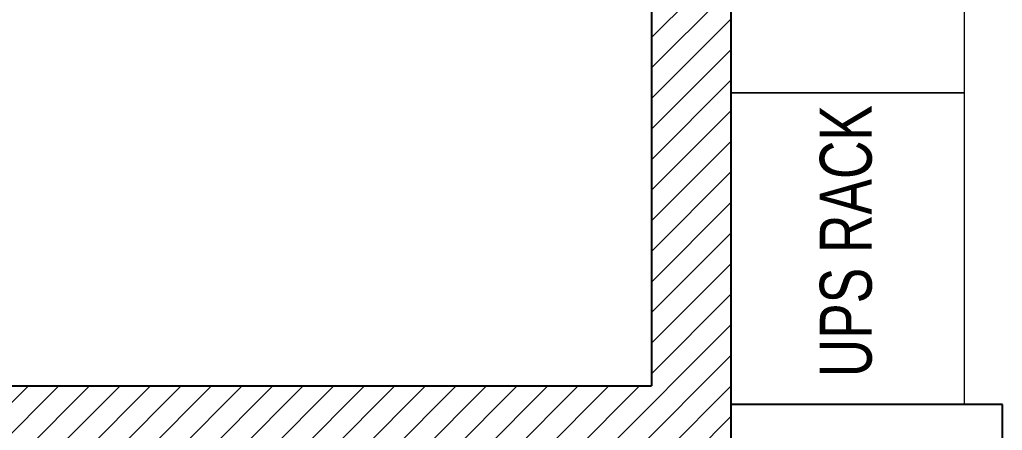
# Model space of a CAD drawing. Header units: feet. Extents: x 3040569 to 3051380, y -5725829 to -5707787.
# Drawn here: x 3045775 to 3047669, y -5712025 to -5711234 of the extents above; entities that cross this region are included whole.
import ezdxf

# ---------------------------------------------------------------- set-up
doc = ezdxf.new("R2010")
doc.units = ezdxf.units.FT
doc.header["$LTSCALE"] = 33
doc.header["$MEASUREMENT"] = 0
doc.layers.add('A-WALL', color=1, linetype='Continuous')
for name, color, linetype, lineweight in [('LENS-PARTITION', 21, 'Continuous', 25), ('LENS-TEXT', 31, 'Continuous', 5), ('LK-FF&E WALL', 1, 'Continuous', 9), ('LN-HATCH', 251, 'Continuous', 0)]:
    doc.layers.add(name, color=color, linetype=linetype, lineweight=lineweight)
doc.styles.add('LK TXT', font='GILC____.TTF', dxfattribs={"height": 100})

# ---------------------------------------------------------------- blocks, each defined once
blk = doc.blocks.new('A$C24c61a65')
at = {"layer": 'LN-HATCH'}
h = blk.add_hatch(dxfattribs=at)
h.set_pattern_fill('ANSI31', color=256, scale=333, angle=180)
h.set_pattern_definition([(225, (-6766788.097126138, 5279716.197831516), (29.43331976689004, -29.43331976689005), [])])
h.paths.add_polyline_path([(511.1054526735097, 5990.493659123778), (358.1054526735097, 5990.493659123778), (358.1054526735097, 4948.493659123778), (-2315.89454732649, 4948.493659123778), (-2315.89454732649, 4812.493659123778), (511.1054526735097, 4812.493659123778)])
at = {"layer": 'A-WALL'}
for p, q in [((358.1054526735097, 5990.493659123778), (358.1054526735097, 4948.493659123778)), ((511.1054526735097, 5990.493659123778), (511.1054526735097, 4812.493659123778)), ((-2315.89454732649, 4948.493659123778), (358.1054526735097, 4948.493659123778))]:
    blk.add_line(p, q, dxfattribs=at)

msp = doc.modelspace()

# ---------------------------------------------------------------- linework, layer by layer
at = {"layer": 'LENS-PARTITION'}
msp.add_lwpolyline([(3047668.702728791, -5711975.396535515), (3047145.702728777, -5711975.396535515), (3047145.702728777, -5712075.396535515), (3047668.702728791, -5712075.396535515)], close=True, dxfattribs=at)
at = {"layer": 'LK-FF&E WALL'}
for points in [[(3047595.702728776, -5711375.396535514), (3047595.702728776, -5710475.396535515), (3047145.702728777, -5710475.396535515), (3047145.702728777, -5711375.396535514)], [(3047595.702728776, -5711975.396535515), (3047595.702728776, -5711375.396535514), (3047145.702728777, -5711375.396535514), (3047145.702728777, -5711975.396535515)]]:
    msp.add_lwpolyline(points, close=True, dxfattribs=at)

# ---------------------------------------------------------------- block references
at = {"layer": 'LENS-PARTITION'}
msp.add_blockref('A$C24c61a65', (3046634.597276103, -5716887.890194639), dxfattribs=at)

# ---------------------------------------------------------------- texts
at = {"layer": 'LENS-TEXT', "color": 0, "linetype": 'Continuous', "ltscale": 3, "insert": (3047367.692882013, -5711660.72807331), "char_height": 100, "attachment_point": 5, "rotation": 89.99999999999993, "style": 'LK TXT'}
msp.add_mtext_dynamic_manual_height_columns('UPS RACK', width=783.9636358173434, gutter_width=0.9999999999999992, heights=[0], dxfattribs=at)

doc.saveas('drawing.dxf')
